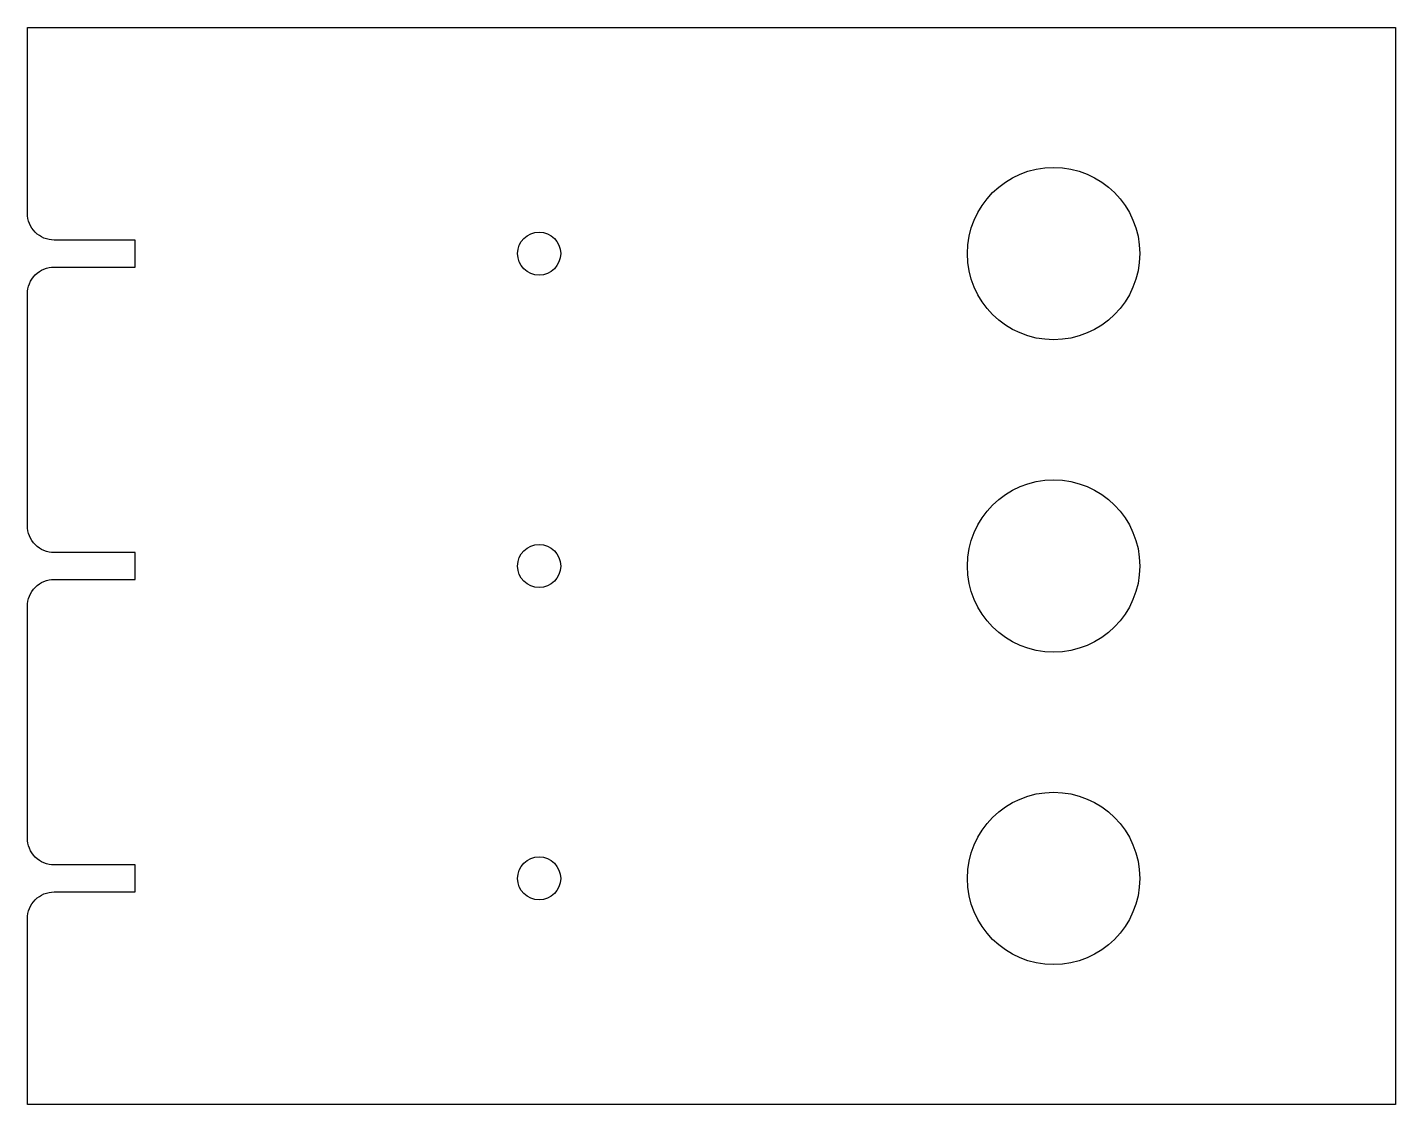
# Model space of a CAD drawing. Header units: millimetres. Extents: x 0 to 50.8, y 0 to 40.
import ezdxf

# ---------------------------------------------------------------- set-up
doc = ezdxf.new("R2010")
doc.units = ezdxf.units.MM
doc.layers.get('0').update_dxf_attribs({"linetype": 'CONTINUOUS'})

msp = doc.modelspace()

# ---------------------------------------------------------------- linework, layer by layer
msp.add_lwpolyline([(0, 6.9, -0.414214), (1, 7.9), (4, 7.9), (4, 8.9), (1, 8.9, -0.414214), (0, 9.9), (0, 18.5, -0.414214), (1, 19.5), (4, 19.5), (4, 20.5), (1, 20.5, -0.414214), (0, 21.5), (0, 30.1, -0.414214), (1, 31.1), (4, 31.1), (4, 32.1), (1, 32.1, -0.414214), (0, 33.1), (0, 40), (50.8, 40), (50.8, 0), (0, 0)], format="xyb", close=True)
for centre, radius in [((38.1, 31.6), 3.2), ((19, 31.6), 0.8), ((38.1, 20), 3.2), ((19, 20), 0.8), ((38.1, 8.4), 3.2), ((19, 8.4), 0.8)]:
    msp.add_circle(centre, radius)

doc.saveas('drawing.dxf')
